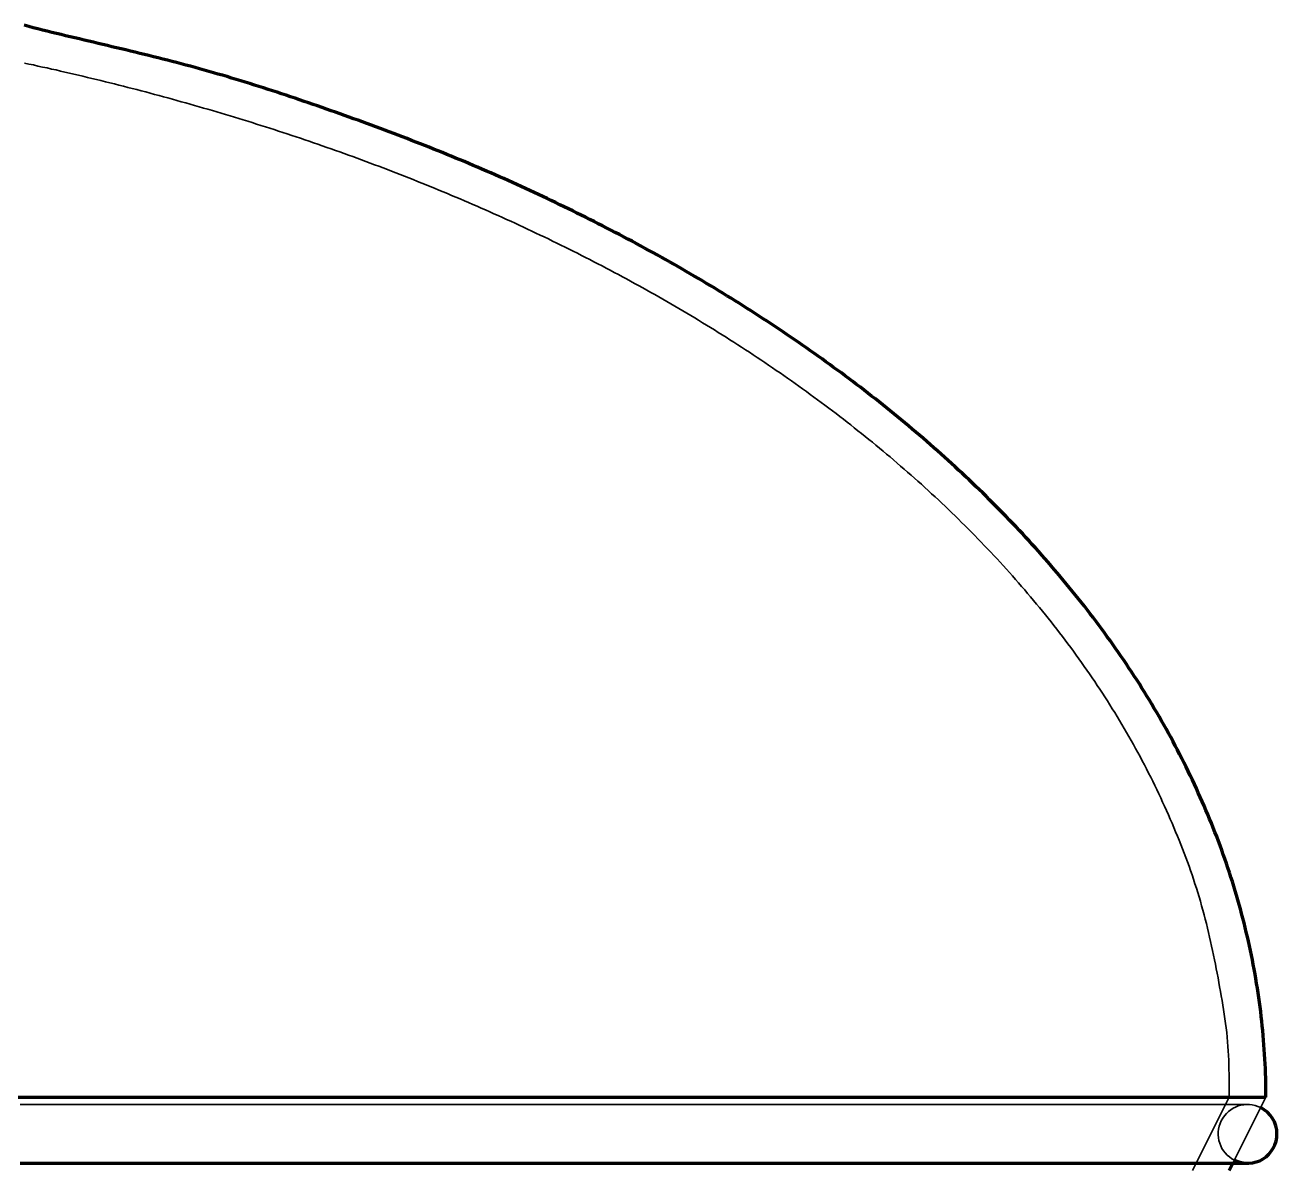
# Model space of a CAD drawing. Header units: millimetres. Extents: x 0 to 1554, y 0 to 420.
# Drawn here: x 130.63 to 152.44, y 305.68 to 325.56 of the extents above; entities that cross this region are included whole.
import ezdxf

# ---------------------------------------------------------------- set-up
doc = ezdxf.new("R2010")
doc.units = ezdxf.units.MM
doc.linetypes.add('IRAM-E-TRAZOS', pattern=[5, 4, -1])
doc.layers.add('01-VISIBLE', color=7, linetype='CONTINUOUS', lineweight=70)
doc.layers.add('02-OCULTA', color=4, linetype='IRAM-E-TRAZOS', lineweight=35)

msp = doc.modelspace()

# ---------------------------------------------------------------- linework, layer by layer
at = {"layer": '01-VISIBLE'}
msp.add_line((151.61, 305.613), (151.674, 305.741), dxfattribs=at)
for points in [[(152.25, 306.893), (152.25, 306.976), (152.249, 307.059), (152.247, 307.142), (152.246, 307.225), (152.243, 307.308), (152.24, 307.39), (152.236, 307.473), (152.232, 307.556), (152.227, 307.639), (152.222, 307.722), (152.216, 307.804), (152.209, 307.887), (152.202, 307.969), (152.195, 308.052), (152.187, 308.135), (152.178, 308.217), (152.169, 308.299), (152.159, 308.382), (152.148, 308.464), (152.137, 308.546), (152.126, 308.628), (152.114, 308.71), (152.101, 308.792), (152.088, 308.874), (152.074, 308.956), (152.06, 309.037), (152.045, 309.119), (152.03, 309.201), (152.014, 309.282), (151.998, 309.363), (151.981, 309.444), (151.964, 309.525), (151.946, 309.606), (151.927, 309.687), (151.908, 309.768), (151.889, 309.848), (151.869, 309.929), (151.848, 310.009), (151.827, 310.089), (151.805, 310.169), (151.783, 310.249), (151.761, 310.329), (151.737, 310.409), (151.714, 310.488), (151.69, 310.567), (151.665, 310.647), (151.64, 310.726), (151.614, 310.804), (151.588, 310.883), (151.562, 310.962), (151.534, 311.04), (151.507, 311.118), (151.479, 311.196), (151.45, 311.274), (151.421, 311.352), (151.392, 311.429), (151.362, 311.507), (151.332, 311.584), (151.301, 311.661), (151.269, 311.737), (151.238, 311.814), (151.205, 311.89), (151.173, 311.967), (151.14, 312.043), (151.106, 312.118), (151.072, 312.194), (151.038, 312.269), (151.003, 312.345), (150.968, 312.42), (150.932, 312.495), (150.896, 312.569), (150.859, 312.644), (150.822, 312.718), (150.785, 312.792), (150.747, 312.866), (150.709, 312.939), (150.67, 313.013), (150.631, 313.086), (150.592, 313.159), (150.552, 313.231), (150.512, 313.304), (150.471, 313.376), (150.43, 313.448), (150.389, 313.52), (150.347, 313.592), (150.305, 313.663), (150.263, 313.734), (150.22, 313.805), (150.177, 313.876), (150.133, 313.947), (150.089, 314.017), (150.045, 314.087), (150, 314.157), (149.955, 314.226), (149.91, 314.296), (149.864, 314.365), (149.818, 314.434), (149.772, 314.503), (149.725, 314.571), (149.678, 314.639), (149.63, 314.707), (149.583, 314.775), (149.535, 314.843), (149.486, 314.91), (149.438, 314.977), (149.389, 315.044), (149.339, 315.111), (149.29, 315.177), (149.24, 315.243), (149.189, 315.309), (149.139, 315.375), (149.088, 315.44), (149.037, 315.506), (148.985, 315.571), (148.934, 315.635), (148.882, 315.7), (148.829, 315.764), (148.777, 315.828), (148.724, 315.892), (148.671, 315.956), (148.617, 316.019), (148.563, 316.082), (148.509, 316.145), (148.455, 316.208), (148.401, 316.27), (148.346, 316.333), (148.291, 316.395), (148.235, 316.456), (148.18, 316.518), (148.124, 316.579), (148.068, 316.64), (148.012, 316.701), (147.955, 316.762), (147.898, 316.822), (147.841, 316.882), (147.784, 316.942), (147.726, 317.002), (147.668, 317.061), (147.61, 317.12), (147.552, 317.179), (147.493, 317.238), (147.435, 317.296), (147.376, 317.355), (147.317, 317.413), (147.257, 317.471), (147.198, 317.528), (147.138, 317.586), (147.078, 317.643), (147.017, 317.7), (146.957, 317.756), (146.896, 317.813), (146.835, 317.869), (146.774, 317.925), (146.713, 317.981), (146.651, 318.036), (146.59, 318.092), (146.528, 318.147), (146.465, 318.202), (146.403, 318.256), (146.341, 318.311), (146.278, 318.365), (146.215, 318.419), (146.152, 318.473), (146.089, 318.526), (146.025, 318.58), (145.962, 318.633), (145.898, 318.686), (145.834, 318.738), (145.77, 318.791), (145.705, 318.843), (145.641, 318.895), (145.576, 318.947), (145.511, 318.999), (145.446, 319.05), (145.381, 319.101), (145.315, 319.152), (145.25, 319.203), (145.184, 319.253), (145.118, 319.304), (145.052, 319.354), (144.986, 319.404), (144.919, 319.453), (144.853, 319.503), (144.786, 319.552), (144.719, 319.601), (144.652, 319.65), (144.585, 319.699), (144.518, 319.747), (144.45, 319.795), (144.383, 319.843), (144.315, 319.891), (144.247, 319.939), (144.179, 319.986), (144.111, 320.033), (144.043, 320.08), (143.974, 320.127), (143.906, 320.173), (143.837, 320.22), (143.768, 320.266), (143.699, 320.312), (143.63, 320.358), (143.561, 320.403), (143.491, 320.448), (143.422, 320.494), (143.352, 320.539), (143.282, 320.583), (143.212, 320.628), (143.142, 320.672), (143.072, 320.716), (143.002, 320.76), (142.931, 320.804), (142.861, 320.848), (142.79, 320.891), (142.719, 320.934), (142.648, 320.977), (142.577, 321.02), (142.506, 321.062), (142.435, 321.105), (142.364, 321.147), (142.292, 321.189), (142.221, 321.231), (142.149, 321.272), (142.077, 321.314), (142.005, 321.355), (141.933, 321.396), (141.861, 321.437), (141.789, 321.477), (141.716, 321.518), (141.644, 321.558), (141.571, 321.598), (141.498, 321.638), (141.426, 321.678), (141.353, 321.717), (141.28, 321.756), (141.207, 321.796), (141.133, 321.835), (141.06, 321.873), (140.987, 321.912), (140.913, 321.95), (140.84, 321.989), (140.766, 322.027), (140.692, 322.064), (140.618, 322.102), (140.545, 322.14), (140.471, 322.177), (140.396, 322.214), (140.322, 322.251), (140.248, 322.288), (140.174, 322.324), (140.099, 322.361), (140.025, 322.397), (139.95, 322.433), (139.875, 322.469), (139.8, 322.505), (139.726, 322.541), (139.651, 322.576), (139.575, 322.611), (139.5, 322.646), (139.425, 322.681), (139.35, 322.716), (139.274, 322.75), (139.199, 322.785), (139.123, 322.819), (139.048, 322.853), (138.972, 322.887), (138.896, 322.92), (138.821, 322.954), (138.745, 322.987), (138.669, 323.02), (138.592, 323.053), (138.516, 323.086), (138.44, 323.118), (138.364, 323.151), (138.287, 323.183), (138.211, 323.215), (138.134, 323.246), (138.058, 323.278), (137.981, 323.309), (137.904, 323.341), (137.827, 323.372), (137.75, 323.403), (137.673, 323.433), (137.596, 323.464), (137.519, 323.494), (137.442, 323.524), (137.364, 323.554), (137.287, 323.584), (137.21, 323.614), (137.132, 323.643), (137.055, 323.673), (136.977, 323.702), (136.9, 323.731), (136.822, 323.76), (136.744, 323.789), (136.666, 323.818), (136.588, 323.846), (136.511, 323.875), (136.433, 323.903), (136.355, 323.931), (136.277, 323.959), (136.199, 323.987), (136.12, 324.015), (136.042, 324.042), (135.964, 324.07), (135.886, 324.097), (135.807, 324.124), (135.729, 324.152), (135.651, 324.179), (135.572, 324.206), (135.494, 324.232), (135.415, 324.259), (135.337, 324.286), (135.258, 324.312), (135.18, 324.338), (135.101, 324.365), (135.022, 324.391), (134.944, 324.416), (134.865, 324.442), (134.786, 324.467), (134.707, 324.492), (134.628, 324.517), (134.549, 324.542), (134.469, 324.567), (134.39, 324.591), (134.311, 324.615), (134.231, 324.639), (134.152, 324.663), (134.072, 324.686), (133.993, 324.709), (133.913, 324.732), (133.833, 324.755), (133.753, 324.777), (133.674, 324.799), (133.594, 324.821), (133.514, 324.843), (133.434, 324.864), (133.353, 324.886), (133.273, 324.907), (133.193, 324.928), (133.113, 324.948), (133.032, 324.969), (132.952, 324.989), (132.872, 325.009), (132.791, 325.029), (132.711, 325.049), (132.63, 325.069), (132.55, 325.089), (132.469, 325.108), (132.388, 325.128), (132.308, 325.147), (132.227, 325.166), (132.147, 325.185), (132.066, 325.205), (131.985, 325.224), (131.905, 325.243), (131.824, 325.262), (131.743, 325.281), (131.663, 325.3), (131.582, 325.319), (131.501, 325.338), (131.42, 325.357), (131.34, 325.376), (131.259, 325.396), (131.179, 325.415), (131.098, 325.434), (131.017, 325.454), (130.937, 325.474), (130.857, 325.494), (130.776, 325.515), (130.697, 325.538), (130.617, 325.562)], [(130.49, 306.893), (130.65, 306.893), (130.81, 306.893), (130.97, 306.893), (131.13, 306.893), (131.29, 306.893), (131.45, 306.893), (131.61, 306.893), (131.77, 306.893), (131.93, 306.893), (132.09, 306.893), (132.25, 306.893), (132.41, 306.893), (132.57, 306.893), (132.73, 306.893), (132.89, 306.893), (133.05, 306.893), (133.21, 306.893), (133.37, 306.893), (133.53, 306.893), (133.69, 306.893), (133.85, 306.893), (134.01, 306.893), (134.17, 306.893), (134.33, 306.893), (134.49, 306.893), (134.65, 306.893), (134.81, 306.893), (134.97, 306.893), (135.13, 306.893), (135.29, 306.893), (135.45, 306.893), (135.61, 306.893), (135.77, 306.893), (135.93, 306.893), (136.09, 306.893), (136.25, 306.893), (136.41, 306.893), (136.57, 306.893), (136.73, 306.893), (136.89, 306.893), (137.05, 306.893), (137.21, 306.893), (137.37, 306.893), (137.53, 306.893), (137.69, 306.893), (137.85, 306.893), (138.01, 306.893), (138.17, 306.893), (138.33, 306.893), (138.49, 306.893), (138.65, 306.893), (138.81, 306.893), (138.97, 306.893), (139.13, 306.893), (139.29, 306.893), (139.45, 306.893), (139.61, 306.893), (139.77, 306.893), (139.93, 306.893), (140.09, 306.893), (140.25, 306.893), (140.41, 306.893), (140.57, 306.893), (140.73, 306.893), (140.89, 306.893), (141.05, 306.893), (141.21, 306.893), (141.37, 306.893), (141.53, 306.893), (141.69, 306.893), (141.85, 306.893), (142.01, 306.893), (142.17, 306.893), (142.33, 306.893), (142.49, 306.893), (142.65, 306.893), (142.81, 306.893), (142.97, 306.893), (143.13, 306.893), (143.29, 306.893), (143.45, 306.893), (143.61, 306.893), (143.77, 306.893), (143.93, 306.893), (144.09, 306.893), (144.25, 306.893), (144.41, 306.893), (144.57, 306.893), (144.73, 306.893), (144.89, 306.893), (145.05, 306.893), (145.21, 306.893), (145.37, 306.893), (145.53, 306.893), (145.69, 306.893), (145.85, 306.893), (146.01, 306.893), (146.17, 306.893), (146.33, 306.893), (146.49, 306.893), (146.65, 306.893), (146.81, 306.893), (146.97, 306.893), (147.13, 306.893), (147.29, 306.893), (147.45, 306.893), (147.61, 306.893), (147.77, 306.893), (147.93, 306.893), (148.09, 306.893), (148.25, 306.893), (148.41, 306.893), (148.57, 306.893), (148.73, 306.893), (148.89, 306.893), (149.05, 306.893), (149.21, 306.893), (149.37, 306.893), (149.53, 306.893), (149.69, 306.893), (149.85, 306.893), (150.01, 306.893), (150.17, 306.893), (150.33, 306.893), (150.49, 306.893), (150.65, 306.893), (150.81, 306.893), (150.97, 306.893), (151.13, 306.893), (151.29, 306.893), (151.45, 306.893), (151.61, 306.893), (151.77, 306.893), (151.93, 306.893), (152.09, 306.893), (152.25, 306.893)], [(130.546, 305.741), (130.704, 305.741), (130.863, 305.741), (131.021, 305.741), (131.18, 305.741), (131.338, 305.741), (131.496, 305.741), (131.655, 305.741), (131.813, 305.741), (131.972, 305.741), (132.13, 305.741), (132.288, 305.741), (132.447, 305.741), (132.605, 305.741), (132.764, 305.741), (132.922, 305.741), (133.08, 305.741), (133.239, 305.741), (133.397, 305.741), (133.556, 305.741), (133.714, 305.741), (133.872, 305.741), (134.031, 305.741), (134.189, 305.741), (134.348, 305.741), (134.506, 305.741), (134.664, 305.741), (134.823, 305.741), (134.981, 305.741), (135.14, 305.741), (135.298, 305.741), (135.456, 305.741), (135.615, 305.741), (135.773, 305.741), (135.932, 305.741), (136.09, 305.741), (136.248, 305.741), (136.407, 305.741), (136.565, 305.741), (136.724, 305.741), (136.882, 305.741), (137.04, 305.741), (137.199, 305.741), (137.357, 305.741), (137.516, 305.741), (137.674, 305.741), (137.832, 305.741), (137.991, 305.741), (138.149, 305.741), (138.308, 305.741), (138.466, 305.741), (138.624, 305.741), (138.783, 305.741), (138.941, 305.741), (139.1, 305.741), (139.258, 305.741), (139.416, 305.741), (139.575, 305.741), (139.733, 305.741), (139.892, 305.741), (140.05, 305.741), (140.208, 305.741), (140.367, 305.741), (140.525, 305.741), (140.684, 305.741), (140.842, 305.741), (141, 305.741), (141.159, 305.741), (141.317, 305.741), (141.476, 305.741), (141.634, 305.741), (141.792, 305.741), (141.951, 305.741), (142.109, 305.741), (142.268, 305.741), (142.426, 305.741), (142.584, 305.741), (142.743, 305.741), (142.901, 305.741), (143.06, 305.741), (143.218, 305.741), (143.376, 305.741), (143.535, 305.741), (143.693, 305.741), (143.852, 305.741), (144.01, 305.741), (144.168, 305.741), (144.327, 305.741), (144.485, 305.741), (144.644, 305.741), (144.802, 305.741), (144.96, 305.741), (145.119, 305.741), (145.277, 305.741), (145.436, 305.741), (145.594, 305.741), (145.752, 305.741), (145.911, 305.741), (146.069, 305.741), (146.228, 305.741), (146.386, 305.741), (146.544, 305.741), (146.703, 305.741), (146.861, 305.741), (147.02, 305.741), (147.178, 305.741), (147.336, 305.741), (147.495, 305.741), (147.653, 305.741), (147.812, 305.741), (147.97, 305.741), (148.128, 305.741), (148.287, 305.741), (148.445, 305.741), (148.604, 305.741), (148.762, 305.741), (148.92, 305.741), (149.079, 305.741), (149.237, 305.741), (149.396, 305.741), (149.554, 305.741), (149.712, 305.741), (149.871, 305.741), (150.029, 305.741), (150.188, 305.741), (150.346, 305.741), (150.504, 305.741), (150.663, 305.741), (150.821, 305.741), (150.98, 305.741), (151.138, 305.741), (151.296, 305.741), (151.455, 305.741), (151.613, 305.741), (151.772, 305.741), (151.93, 305.741)], [(151.93, 305.741), (151.93, 305.741), (151.93, 305.741), (151.93, 305.741), (151.93, 305.741), (151.93, 305.741), (151.93, 305.741)]]:
    msp.add_lwpolyline(points, dxfattribs=at)
for start, end in [(0, 63.4349), (-116.5651, 0)]:
    msp.add_arc((151.93, 306.253), 0.512, start, end, dxfattribs=at)
at = {"layer": '02-OCULTA'}
for p, q in [((151.61, 306.893), (150.97, 305.613)), ((151.674, 305.741), (152.25, 306.893))]:
    msp.add_line(p, q, dxfattribs=at)
for points in [[(130.622, 324.899), (130.7, 324.883), (130.779, 324.866), (130.858, 324.848), (130.936, 324.831), (131.015, 324.814), (131.093, 324.796), (131.172, 324.779), (131.25, 324.761), (131.328, 324.743), (131.407, 324.725), (131.485, 324.707), (131.564, 324.688), (131.642, 324.67), (131.72, 324.651), (131.798, 324.632), (131.876, 324.613), (131.955, 324.594), (132.033, 324.575), (132.111, 324.556), (132.189, 324.536), (132.267, 324.517), (132.345, 324.497), (132.423, 324.477), (132.501, 324.457), (132.578, 324.437), (132.656, 324.417), (132.734, 324.396), (132.812, 324.375), (132.889, 324.355), (132.967, 324.334), (133.045, 324.313), (133.122, 324.292), (133.2, 324.27), (133.277, 324.249), (133.355, 324.227), (133.432, 324.206), (133.51, 324.184), (133.587, 324.162), (133.664, 324.139), (133.742, 324.117), (133.819, 324.095), (133.896, 324.072), (133.973, 324.049), (134.05, 324.026), (134.127, 324.003), (134.204, 323.98), (134.281, 323.957), (134.358, 323.933), (134.435, 323.91), (134.512, 323.886), (134.589, 323.862), (134.666, 323.838), (134.742, 323.814), (134.819, 323.789), (134.895, 323.765), (134.972, 323.74), (135.049, 323.715), (135.125, 323.69), (135.201, 323.665), (135.278, 323.64), (135.354, 323.614), (135.43, 323.589), (135.506, 323.563), (135.583, 323.537), (135.659, 323.511), (135.735, 323.485), (135.811, 323.459), (135.887, 323.432), (135.963, 323.405), (136.038, 323.379), (136.114, 323.352), (136.19, 323.325), (136.266, 323.297), (136.341, 323.27), (136.417, 323.242), (136.492, 323.215), (136.568, 323.187), (136.643, 323.159), (136.718, 323.13), (136.794, 323.102), (136.869, 323.074), (136.944, 323.045), (137.019, 323.016), (137.094, 322.987), (137.169, 322.958), (137.244, 322.929), (137.319, 322.899), (137.394, 322.87), (137.468, 322.84), (137.543, 322.81), (137.618, 322.78), (137.692, 322.75), (137.767, 322.719), (137.841, 322.689), (137.915, 322.658), (137.99, 322.627), (138.064, 322.596), (138.138, 322.565), (138.212, 322.533), (138.286, 322.502), (138.36, 322.47), (138.434, 322.438), (138.508, 322.406), (138.581, 322.374), (138.655, 322.342), (138.728, 322.309), (138.802, 322.276), (138.875, 322.243), (138.949, 322.21), (139.022, 322.177), (139.095, 322.144), (139.168, 322.11), (139.241, 322.077), (139.314, 322.043), (139.387, 322.009), (139.46, 321.974), (139.532, 321.94), (139.605, 321.905), (139.678, 321.871), (139.75, 321.836), (139.823, 321.801), (139.895, 321.766), (139.967, 321.73), (140.039, 321.695), (140.111, 321.659), (140.183, 321.623), (140.255, 321.587), (140.327, 321.55), (140.398, 321.514), (140.47, 321.477), (140.542, 321.441), (140.613, 321.404), (140.684, 321.366), (140.756, 321.329), (140.827, 321.292), (140.898, 321.254), (140.969, 321.216), (141.04, 321.178), (141.11, 321.14), (141.181, 321.101), (141.252, 321.063), (141.322, 321.024), (141.392, 320.985), (141.463, 320.946), (141.533, 320.906), (141.603, 320.867), (141.673, 320.827), (141.743, 320.787), (141.812, 320.747), (141.882, 320.707), (141.952, 320.667), (142.021, 320.626), (142.09, 320.585), (142.16, 320.544), (142.229, 320.503), (142.298, 320.462), (142.366, 320.42), (142.435, 320.378), (142.504, 320.336), (142.572, 320.294), (142.641, 320.252), (142.709, 320.21), (142.777, 320.167), (142.845, 320.124), (142.913, 320.081), (142.981, 320.038), (143.049, 319.994), (143.116, 319.95), (143.184, 319.907), (143.251, 319.863), (143.318, 319.818), (143.385, 319.774), (143.452, 319.729), (143.519, 319.684), (143.586, 319.639), (143.652, 319.594), (143.718, 319.549), (143.785, 319.503), (143.851, 319.457), (143.917, 319.411), (143.983, 319.365), (144.048, 319.319), (144.114, 319.272), (144.179, 319.225), (144.244, 319.178), (144.31, 319.131), (144.375, 319.084), (144.439, 319.036), (144.504, 318.988), (144.568, 318.94), (144.633, 318.892), (144.697, 318.843), (144.761, 318.795), (144.825, 318.746), (144.889, 318.697), (144.952, 318.648), (145.016, 318.598), (145.079, 318.548), (145.142, 318.498), (145.205, 318.448), (145.268, 318.398), (145.33, 318.347), (145.393, 318.297), (145.455, 318.246), (145.517, 318.195), (145.579, 318.143), (145.64, 318.092), (145.702, 318.04), (145.763, 317.988), (145.824, 317.935), (145.885, 317.883), (145.946, 317.83), (146.007, 317.777), (146.067, 317.724), (146.127, 317.671), (146.187, 317.617), (146.247, 317.564), (146.307, 317.51), (146.366, 317.456), (146.426, 317.401), (146.485, 317.347), (146.543, 317.292), (146.602, 317.237), (146.66, 317.181), (146.719, 317.126), (146.777, 317.07), (146.834, 317.014), (146.892, 316.958), (146.949, 316.902), (147.006, 316.845), (147.063, 316.788), (147.12, 316.731), (147.176, 316.674), (147.233, 316.616), (147.289, 316.558), (147.344, 316.5), (147.4, 316.442), (147.455, 316.384), (147.51, 316.325), (147.565, 316.266), (147.62, 316.207), (147.674, 316.148), (147.728, 316.088), (147.782, 316.029), (147.835, 315.969), (147.889, 315.908), (147.942, 315.848), (147.994, 315.787), (148.047, 315.726), (148.099, 315.665), (148.151, 315.604), (148.203, 315.542), (148.254, 315.48), (148.305, 315.418), (148.356, 315.356), (148.407, 315.293), (148.457, 315.231), (148.507, 315.168), (148.557, 315.104), (148.606, 315.041), (148.656, 314.977), (148.705, 314.914), (148.753, 314.849), (148.801, 314.785), (148.849, 314.721), (148.897, 314.656), (148.944, 314.591), (148.992, 314.526), (149.038, 314.46), (149.085, 314.394), (149.131, 314.329), (149.177, 314.262), (149.222, 314.196), (149.267, 314.13), (149.312, 314.063), (149.357, 313.996), (149.401, 313.929), (149.445, 313.861), (149.488, 313.793), (149.531, 313.725), (149.574, 313.657), (149.616, 313.589), (149.658, 313.52), (149.7, 313.452), (149.741, 313.382), (149.782, 313.313), (149.822, 313.244), (149.862, 313.174), (149.902, 313.104), (149.941, 313.034), (149.98, 312.963), (150.019, 312.893), (150.057, 312.822), (150.095, 312.751), (150.132, 312.68), (150.169, 312.608), (150.205, 312.537), (150.242, 312.465), (150.277, 312.393), (150.313, 312.32), (150.348, 312.248), (150.382, 312.175), (150.417, 312.103), (150.45, 312.03), (150.484, 311.957), (150.517, 311.883), (150.55, 311.81), (150.582, 311.736), (150.614, 311.662), (150.645, 311.588), (150.677, 311.514), (150.707, 311.44), (150.738, 311.365), (150.767, 311.291), (150.797, 311.216), (150.826, 311.141), (150.854, 311.065), (150.882, 310.99), (150.91, 310.914), (150.936, 310.839), (150.963, 310.763), (150.988, 310.686), (151.014, 310.61), (151.038, 310.533), (151.062, 310.457), (151.086, 310.38), (151.108, 310.303), (151.13, 310.225), (151.152, 310.148), (151.173, 310.07), (151.193, 309.992), (151.213, 309.914), (151.232, 309.836), (151.251, 309.758), (151.269, 309.68), (151.287, 309.601), (151.304, 309.523), (151.321, 309.444), (151.337, 309.365), (151.353, 309.286), (151.369, 309.208), (151.385, 309.129), (151.4, 309.05), (151.415, 308.971), (151.429, 308.891), (151.443, 308.812), (151.457, 308.733), (151.471, 308.654), (151.485, 308.575), (151.498, 308.495), (151.511, 308.416), (151.524, 308.337), (151.536, 308.257), (151.548, 308.177), (151.558, 308.098), (151.568, 308.018), (151.576, 307.938), (151.583, 307.858), (151.588, 307.777), (151.593, 307.697), (151.597, 307.617), (151.601, 307.536), (151.603, 307.456), (151.605, 307.376), (151.607, 307.295), (151.608, 307.215), (151.609, 307.134), (151.61, 307.054), (151.61, 306.974), (151.61, 306.893)], [(152.25, 306.893), (152.09, 306.893), (151.93, 306.893), (151.77, 306.893), (151.61, 306.893), (151.45, 306.893), (151.29, 306.893), (151.13, 306.893), (150.97, 306.893), (150.81, 306.893), (150.65, 306.893), (150.49, 306.893), (150.33, 306.893), (150.17, 306.893), (150.01, 306.893), (149.85, 306.893), (149.69, 306.893), (149.53, 306.893), (149.37, 306.893), (149.21, 306.893), (149.05, 306.893), (148.89, 306.893), (148.73, 306.893), (148.57, 306.893), (148.41, 306.893), (148.25, 306.893), (148.09, 306.893), (147.93, 306.893), (147.77, 306.893), (147.61, 306.893), (147.45, 306.893), (147.29, 306.893), (147.13, 306.893), (146.97, 306.893), (146.81, 306.893), (146.65, 306.893), (146.49, 306.893), (146.33, 306.893), (146.17, 306.893), (146.01, 306.893), (145.85, 306.893), (145.69, 306.893), (145.53, 306.893), (145.37, 306.893), (145.21, 306.893), (145.05, 306.893), (144.89, 306.893), (144.73, 306.893), (144.57, 306.893), (144.41, 306.893), (144.25, 306.893), (144.09, 306.893), (143.93, 306.893), (143.77, 306.893), (143.61, 306.893), (143.45, 306.893), (143.29, 306.893), (143.13, 306.893), (142.97, 306.893), (142.81, 306.893), (142.65, 306.893), (142.49, 306.893), (142.33, 306.893), (142.17, 306.893), (142.01, 306.893), (141.85, 306.893), (141.69, 306.893), (141.53, 306.893), (141.37, 306.893), (141.21, 306.893), (141.05, 306.893), (140.89, 306.893), (140.73, 306.893), (140.57, 306.893), (140.41, 306.893), (140.25, 306.893), (140.09, 306.893), (139.93, 306.893), (139.77, 306.893), (139.61, 306.893), (139.45, 306.893), (139.29, 306.893), (139.13, 306.893), (138.97, 306.893), (138.81, 306.893), (138.65, 306.893), (138.49, 306.893), (138.33, 306.893), (138.17, 306.893), (138.01, 306.893), (137.85, 306.893), (137.69, 306.893), (137.53, 306.893), (137.37, 306.893), (137.21, 306.893), (137.05, 306.893), (136.89, 306.893), (136.73, 306.893), (136.57, 306.893), (136.41, 306.893), (136.25, 306.893), (136.09, 306.893), (135.93, 306.893), (135.77, 306.893), (135.61, 306.893), (135.45, 306.893), (135.29, 306.893), (135.13, 306.893), (134.97, 306.893), (134.81, 306.893), (134.65, 306.893), (134.49, 306.893), (134.33, 306.893), (134.17, 306.893), (134.01, 306.893), (133.85, 306.893), (133.69, 306.893), (133.53, 306.893), (133.37, 306.893), (133.21, 306.893), (133.05, 306.893), (132.89, 306.893), (132.73, 306.893), (132.57, 306.893), (132.41, 306.893), (132.25, 306.893), (132.09, 306.893), (131.93, 306.893), (131.77, 306.893), (131.61, 306.893), (131.45, 306.893), (131.29, 306.893), (131.13, 306.893), (130.97, 306.893), (130.81, 306.893), (130.65, 306.893), (130.49, 306.893)], [(151.61, 306.893), (151.453, 306.893), (151.296, 306.893), (151.14, 306.893), (150.983, 306.893), (150.826, 306.893), (150.669, 306.893), (150.512, 306.893), (150.356, 306.893), (150.199, 306.893), (150.042, 306.893), (149.885, 306.893), (149.728, 306.893), (149.572, 306.893), (149.415, 306.893), (149.258, 306.893), (149.101, 306.893), (148.944, 306.893), (148.788, 306.893), (148.631, 306.893), (148.474, 306.893), (148.317, 306.893), (148.16, 306.893), (148.004, 306.893), (147.847, 306.893), (147.69, 306.893), (147.533, 306.893), (147.376, 306.893), (147.22, 306.893), (147.063, 306.893), (146.906, 306.893), (146.749, 306.893), (146.592, 306.893), (146.436, 306.893), (146.279, 306.893), (146.122, 306.893), (145.965, 306.893), (145.808, 306.893), (145.652, 306.893), (145.495, 306.893), (145.338, 306.893), (145.181, 306.893), (145.024, 306.893), (144.868, 306.893), (144.711, 306.893), (144.554, 306.893), (144.397, 306.893), (144.24, 306.893), (144.084, 306.893), (143.927, 306.893), (143.77, 306.893), (143.613, 306.893), (143.456, 306.893), (143.3, 306.893), (143.143, 306.893), (142.986, 306.893), (142.829, 306.893), (142.672, 306.893), (142.516, 306.893), (142.359, 306.893), (142.202, 306.893), (142.045, 306.893), (141.888, 306.893), (141.732, 306.893), (141.575, 306.893), (141.418, 306.893), (141.261, 306.893), (141.104, 306.893), (140.948, 306.893), (140.791, 306.893), (140.634, 306.893), (140.477, 306.893), (140.32, 306.893), (140.164, 306.893), (140.007, 306.893), (139.85, 306.893), (139.693, 306.893), (139.536, 306.893), (139.38, 306.893), (139.223, 306.893), (139.066, 306.893), (138.909, 306.893), (138.752, 306.893), (138.596, 306.893), (138.439, 306.893), (138.282, 306.893), (138.125, 306.893), (137.968, 306.893), (137.812, 306.893), (137.655, 306.893), (137.498, 306.893), (137.341, 306.893), (137.184, 306.893), (137.028, 306.893), (136.871, 306.893), (136.714, 306.893), (136.557, 306.893), (136.4, 306.893), (136.244, 306.893), (136.087, 306.893), (135.93, 306.893), (135.773, 306.893), (135.616, 306.893), (135.46, 306.893), (135.303, 306.893), (135.146, 306.893), (134.989, 306.893), (134.832, 306.893), (134.676, 306.893), (134.519, 306.893), (134.362, 306.893), (134.205, 306.893), (134.048, 306.893), (133.892, 306.893), (133.735, 306.893), (133.578, 306.893), (133.421, 306.893), (133.264, 306.893), (133.108, 306.893), (132.951, 306.893), (132.794, 306.893), (132.637, 306.893), (132.48, 306.893), (132.324, 306.893), (132.167, 306.893), (132.01, 306.893), (131.853, 306.893), (131.696, 306.893), (131.54, 306.893), (131.383, 306.893), (131.226, 306.893), (131.069, 306.893), (130.912, 306.893), (130.756, 306.893), (130.599, 306.893)], [(130.599, 306.893), (130.756, 306.893), (130.912, 306.893), (131.069, 306.893), (131.226, 306.893), (131.383, 306.893), (131.54, 306.893), (131.696, 306.893), (131.853, 306.893), (132.01, 306.893), (132.167, 306.893), (132.324, 306.893), (132.48, 306.893), (132.637, 306.893), (132.794, 306.893), (132.951, 306.893), (133.108, 306.893), (133.264, 306.893), (133.421, 306.893), (133.578, 306.893), (133.735, 306.893), (133.892, 306.893), (134.048, 306.893), (134.205, 306.893), (134.362, 306.893), (134.519, 306.893), (134.676, 306.893), (134.832, 306.893), (134.989, 306.893), (135.146, 306.893), (135.303, 306.893), (135.46, 306.893), (135.616, 306.893), (135.773, 306.893), (135.93, 306.893), (136.087, 306.893), (136.244, 306.893), (136.4, 306.893), (136.557, 306.893), (136.714, 306.893), (136.871, 306.893), (137.028, 306.893), (137.184, 306.893), (137.341, 306.893), (137.498, 306.893), (137.655, 306.893), (137.812, 306.893), (137.968, 306.893), (138.125, 306.893), (138.282, 306.893), (138.439, 306.893), (138.596, 306.893), (138.752, 306.893), (138.909, 306.893), (139.066, 306.893), (139.223, 306.893), (139.38, 306.893), (139.536, 306.893), (139.693, 306.893), (139.85, 306.893), (140.007, 306.893), (140.164, 306.893), (140.32, 306.893), (140.477, 306.893), (140.634, 306.893), (140.791, 306.893), (140.948, 306.893), (141.104, 306.893), (141.261, 306.893), (141.418, 306.893), (141.575, 306.893), (141.732, 306.893), (141.888, 306.893), (142.045, 306.893), (142.202, 306.893), (142.359, 306.893), (142.516, 306.893), (142.672, 306.893), (142.829, 306.893), (142.986, 306.893), (143.143, 306.893), (143.3, 306.893), (143.456, 306.893), (143.613, 306.893), (143.77, 306.893), (143.927, 306.893), (144.084, 306.893), (144.24, 306.893), (144.397, 306.893), (144.554, 306.893), (144.711, 306.893), (144.868, 306.893), (145.024, 306.893), (145.181, 306.893), (145.338, 306.893), (145.495, 306.893), (145.652, 306.893), (145.808, 306.893), (145.965, 306.893), (146.122, 306.893), (146.279, 306.893), (146.436, 306.893), (146.592, 306.893), (146.749, 306.893), (146.906, 306.893), (147.063, 306.893), (147.22, 306.893), (147.376, 306.893), (147.533, 306.893), (147.69, 306.893), (147.847, 306.893), (148.004, 306.893), (148.16, 306.893), (148.317, 306.893), (148.474, 306.893), (148.631, 306.893), (148.788, 306.893), (148.944, 306.893), (149.101, 306.893), (149.258, 306.893), (149.415, 306.893), (149.572, 306.893), (149.728, 306.893), (149.885, 306.893), (150.042, 306.893), (150.199, 306.893), (150.356, 306.893), (150.512, 306.893), (150.669, 306.893), (150.826, 306.893), (150.983, 306.893), (151.14, 306.893), (151.296, 306.893), (151.453, 306.893), (151.61, 306.893)], [(151.93, 306.765), (151.772, 306.765), (151.613, 306.765), (151.455, 306.765), (151.297, 306.765), (151.138, 306.765), (150.98, 306.765), (150.821, 306.765), (150.663, 306.765), (150.505, 306.765), (150.346, 306.765), (150.188, 306.765), (150.029, 306.765), (149.871, 306.765), (149.712, 306.765), (149.554, 306.765), (149.396, 306.765), (149.237, 306.765), (149.079, 306.765), (148.92, 306.765), (148.762, 306.765), (148.604, 306.765), (148.445, 306.765), (148.287, 306.765), (148.128, 306.765), (147.97, 306.765), (147.812, 306.765), (147.653, 306.765), (147.495, 306.765), (147.336, 306.765), (147.178, 306.765), (147.02, 306.765), (146.861, 306.765), (146.703, 306.765), (146.544, 306.765), (146.386, 306.765), (146.228, 306.765), (146.069, 306.765), (145.911, 306.765), (145.752, 306.765), (145.594, 306.765), (145.436, 306.765), (145.277, 306.765), (145.119, 306.765), (144.96, 306.765), (144.802, 306.765), (144.644, 306.765), (144.485, 306.765), (144.327, 306.765), (144.168, 306.765), (144.01, 306.765), (143.852, 306.765), (143.693, 306.765), (143.535, 306.765), (143.376, 306.765), (143.218, 306.765), (143.06, 306.765), (142.901, 306.765), (142.743, 306.765), (142.584, 306.765), (142.426, 306.765), (142.268, 306.765), (142.109, 306.765), (141.951, 306.765), (141.792, 306.765), (141.634, 306.765), (141.476, 306.765), (141.317, 306.765), (141.159, 306.765), (141, 306.765), (140.842, 306.765), (140.684, 306.765), (140.525, 306.765), (140.367, 306.765), (140.208, 306.765), (140.05, 306.765), (139.892, 306.765), (139.733, 306.765), (139.575, 306.765), (139.416, 306.765), (139.258, 306.765), (139.1, 306.765), (138.941, 306.765), (138.783, 306.765), (138.624, 306.765), (138.466, 306.765), (138.308, 306.765), (138.149, 306.765), (137.991, 306.765), (137.832, 306.765), (137.674, 306.765), (137.516, 306.765), (137.357, 306.765), (137.199, 306.765), (137.04, 306.765), (136.882, 306.765), (136.724, 306.765), (136.565, 306.765), (136.407, 306.765), (136.248, 306.765), (136.09, 306.765), (135.932, 306.765), (135.773, 306.765), (135.615, 306.765), (135.456, 306.765), (135.298, 306.765), (135.14, 306.765), (134.981, 306.765), (134.823, 306.765), (134.664, 306.765), (134.506, 306.765), (134.348, 306.765), (134.189, 306.765), (134.031, 306.765), (133.872, 306.765), (133.714, 306.765), (133.556, 306.765), (133.397, 306.765), (133.239, 306.765), (133.08, 306.765), (132.922, 306.765), (132.764, 306.765), (132.605, 306.765), (132.447, 306.765), (132.288, 306.765), (132.13, 306.765), (131.972, 306.765), (131.813, 306.765), (131.655, 306.765), (131.496, 306.765), (131.338, 306.765), (131.18, 306.765), (131.021, 306.765), (130.863, 306.765), (130.704, 306.765), (130.546, 306.765)], [(151.93, 306.765), (151.772, 306.765), (151.613, 306.765), (151.455, 306.765), (151.297, 306.765), (151.138, 306.765), (150.98, 306.765), (150.821, 306.765), (150.663, 306.765), (150.505, 306.765), (150.346, 306.765), (150.188, 306.765), (150.029, 306.765), (149.871, 306.765), (149.712, 306.765), (149.554, 306.765), (149.396, 306.765), (149.237, 306.765), (149.079, 306.765), (148.92, 306.765), (148.762, 306.765), (148.604, 306.765), (148.445, 306.765), (148.287, 306.765), (148.128, 306.765), (147.97, 306.765), (147.812, 306.765), (147.653, 306.765), (147.495, 306.765), (147.336, 306.765), (147.178, 306.765), (147.02, 306.765), (146.861, 306.765), (146.703, 306.765), (146.544, 306.765), (146.386, 306.765), (146.228, 306.765), (146.069, 306.765), (145.911, 306.765), (145.752, 306.765), (145.594, 306.765), (145.436, 306.765), (145.277, 306.765), (145.119, 306.765), (144.96, 306.765), (144.802, 306.765), (144.644, 306.765), (144.485, 306.765), (144.327, 306.765), (144.168, 306.765), (144.01, 306.765), (143.852, 306.765), (143.693, 306.765), (143.535, 306.765), (143.376, 306.765), (143.218, 306.765), (143.06, 306.765), (142.901, 306.765), (142.743, 306.765), (142.584, 306.765), (142.426, 306.765), (142.268, 306.765), (142.109, 306.765), (141.951, 306.765), (141.792, 306.765), (141.634, 306.765), (141.476, 306.765), (141.317, 306.765), (141.159, 306.765), (141, 306.765), (140.842, 306.765), (140.684, 306.765), (140.525, 306.765), (140.367, 306.765), (140.208, 306.765), (140.05, 306.765), (139.892, 306.765), (139.733, 306.765), (139.575, 306.765), (139.416, 306.765), (139.258, 306.765), (139.1, 306.765), (138.941, 306.765), (138.783, 306.765), (138.624, 306.765), (138.466, 306.765), (138.308, 306.765), (138.149, 306.765), (137.991, 306.765), (137.832, 306.765), (137.674, 306.765), (137.516, 306.765), (137.357, 306.765), (137.199, 306.765), (137.04, 306.765), (136.882, 306.765), (136.724, 306.765), (136.565, 306.765), (136.407, 306.765), (136.248, 306.765), (136.09, 306.765), (135.932, 306.765), (135.773, 306.765), (135.615, 306.765), (135.456, 306.765), (135.298, 306.765), (135.14, 306.765), (134.981, 306.765), (134.823, 306.765), (134.664, 306.765), (134.506, 306.765), (134.348, 306.765), (134.189, 306.765), (134.031, 306.765), (133.872, 306.765), (133.714, 306.765), (133.556, 306.765), (133.397, 306.765), (133.239, 306.765), (133.08, 306.765), (132.922, 306.765), (132.764, 306.765), (132.605, 306.765), (132.447, 306.765), (132.288, 306.765), (132.13, 306.765), (131.972, 306.765), (131.813, 306.765), (131.655, 306.765), (131.496, 306.765), (131.338, 306.765), (131.18, 306.765), (131.021, 306.765), (130.863, 306.765), (130.704, 306.765), (130.546, 306.765)], [(130.546, 305.741), (130.704, 305.741), (130.863, 305.741), (131.021, 305.741), (131.18, 305.741), (131.338, 305.741), (131.496, 305.741), (131.655, 305.741), (131.813, 305.741), (131.972, 305.741), (132.13, 305.741), (132.288, 305.741), (132.447, 305.741), (132.605, 305.741), (132.764, 305.741), (132.922, 305.741), (133.08, 305.741), (133.239, 305.741), (133.397, 305.741), (133.556, 305.741), (133.714, 305.741), (133.872, 305.741), (134.031, 305.741), (134.189, 305.741), (134.348, 305.741), (134.506, 305.741), (134.664, 305.741), (134.823, 305.741), (134.981, 305.741), (135.14, 305.741), (135.298, 305.741), (135.456, 305.741), (135.615, 305.741), (135.773, 305.741), (135.932, 305.741), (136.09, 305.741), (136.248, 305.741), (136.407, 305.741), (136.565, 305.741), (136.724, 305.741), (136.882, 305.741), (137.04, 305.741), (137.199, 305.741), (137.357, 305.741), (137.516, 305.741), (137.674, 305.741), (137.832, 305.741), (137.991, 305.741), (138.149, 305.741), (138.308, 305.741), (138.466, 305.741), (138.624, 305.741), (138.783, 305.741), (138.941, 305.741), (139.1, 305.741), (139.258, 305.741), (139.416, 305.741), (139.575, 305.741), (139.733, 305.741), (139.892, 305.741), (140.05, 305.741), (140.208, 305.741), (140.367, 305.741), (140.525, 305.741), (140.684, 305.741), (140.842, 305.741), (141, 305.741), (141.159, 305.741), (141.317, 305.741), (141.476, 305.741), (141.634, 305.741), (141.792, 305.741), (141.951, 305.741), (142.109, 305.741), (142.268, 305.741), (142.426, 305.741), (142.584, 305.741), (142.743, 305.741), (142.901, 305.741), (143.06, 305.741), (143.218, 305.741), (143.376, 305.741), (143.535, 305.741), (143.693, 305.741), (143.852, 305.741), (144.01, 305.741), (144.168, 305.741), (144.327, 305.741), (144.485, 305.741), (144.644, 305.741), (144.802, 305.741), (144.96, 305.741), (145.119, 305.741), (145.277, 305.741), (145.436, 305.741), (145.594, 305.741), (145.752, 305.741), (145.911, 305.741), (146.069, 305.741), (146.228, 305.741), (146.386, 305.741), (146.544, 305.741), (146.703, 305.741), (146.861, 305.741), (147.02, 305.741), (147.178, 305.741), (147.336, 305.741), (147.495, 305.741), (147.653, 305.741), (147.812, 305.741), (147.97, 305.741), (148.128, 305.741), (148.287, 305.741), (148.445, 305.741), (148.604, 305.741), (148.762, 305.741), (148.92, 305.741), (149.079, 305.741), (149.237, 305.741), (149.396, 305.741), (149.554, 305.741), (149.712, 305.741), (149.871, 305.741), (150.029, 305.741), (150.188, 305.741), (150.346, 305.741), (150.504, 305.741), (150.663, 305.741), (150.821, 305.741), (150.98, 305.741), (151.138, 305.741), (151.296, 305.741), (151.455, 305.741), (151.613, 305.741), (151.772, 305.741), (151.93, 305.741)]]:
    msp.add_lwpolyline(points, dxfattribs=at)
msp.add_arc((151.93, 306.253), 0.512, 63.4349, -116.5651, dxfattribs=at)

doc.saveas('drawing.dxf')
